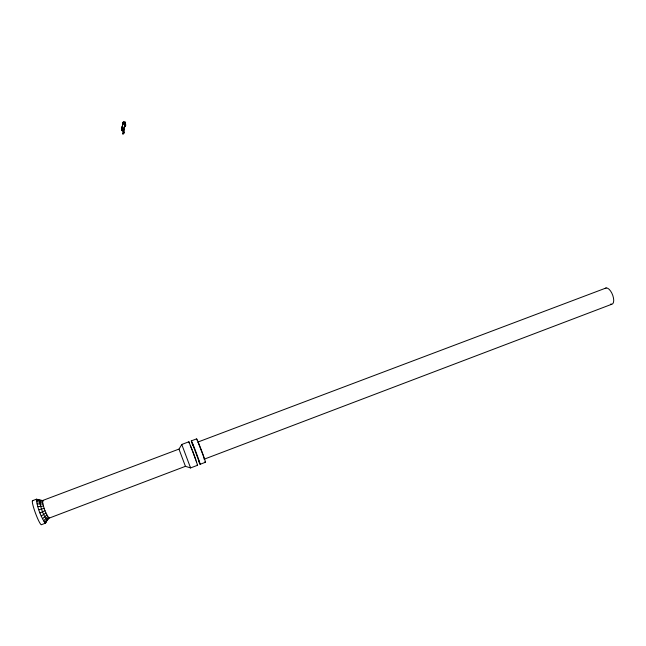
<?xml version="1.0" encoding="UTF-8"?>
<svg xmlns="http://www.w3.org/2000/svg" width="646" height="646" viewBox="0 0 646 646"><rect width="100%" height="100%" fill="white"/><g stroke="black" fill="none" stroke-linecap="round" stroke-linejoin="round"><path stroke-width="0.97" d="M124.718 123.16L124.84 126.059L122.264 129.184L122.393 126.204M125.437 122.522C125.913 126.43 125.219 127.86 124.743 123.693M124.137 132.656L122.99 133.851L124.137 132.656L124.089 129.87M43.209 501.175L42.701 500.593L36.418 499.213C37.266 507.603 40.593 516.138 45.18 523.203L49.177 517.494L47.263 519.481L45.583 523.123L41.602 524.641A12.872 1.591 69.7 0 1 35.377 512.892A12.872 1.591 69.7 0 1 32.865 500.707M192.896 451.465L197.603 465.249L190.57 467.93L185.426 466.323L49.12 518.14C45.357 513.627 43.225 506.609 42.402 500.602L179.015 449.075L181.841 444.44L188.89 441.783L195.94 460.194M125.704 125.364L125.51 125.849M178.999 449.18L185.426 466.323M122.998 133.73L122.328 129.095M181.817 444.601L190.57 467.93L190.223 467.22M122.409 126.778L121.698 127.456L121.521 130.234L122.385 126.81M121.585 130.153L121.747 130.694L122.037 129.604M124.25 129.765L124.726 126.172M122.99 133.851L123.79 133.116M188.89 441.783L189.1 442.906M122.74 123.071C122.457 126.559 125.679 119.502 123.071 122.142C121.706 124.29 124.403 121.286 123.685 122.659M125.292 125.372L125.744 124.823M125.607 125.453L125.203 126.366M123.015 133.867L123.733 132.971M197.781 442.098L606.158 287.954M123.507 123.192L121.698 127.456M47.263 519.481L45.18 523.203M44.493 522.461L48.345 517.64M123.951 123.006L122.869 124.145M43.565 520.942L47.667 516.517M124.702 123.741L125.574 122.296L124.977 121.836L124.04 122.627M48.838 518.189L46.867 520.28C43.072 514.377 40.318 507.304 39.576 500.319L36.418 499.213L32.429 500.723M42.45 518.746L46.859 514.902M41.239 516.017L45.979 512.9M123.669 133.141L123.58 128.489M40.004 512.948L45.075 510.655M204.209 459.185L611.681 304.282M200.074 464.304L205.363 462.294M191.377 440.847L196.675 438.852M44.219 508.321L38.841 509.759M43.476 506.06L37.823 506.666M42.886 504.033L37.032 503.896M42.701 500.593L39.576 500.319L40.496 500.981L37.549 500.012M42.499 502.378L36.515 501.635M42.337 501.207L36.305 500.044M198.653 460.687L198.928 461.196L192.54 443.972L192.669 444.779M197.232 464.547L197.603 465.249M198.104 442.437L202.965 454.889M190.304 445.377L191.394 447.936M191.652 448.574L192.153 449.85M203.199 455.559L204.273 459.104M196.327 461.397L196.497 462.06M605.254 288.391A8.656 3.836 68.6 0 1 612.836 295.561A8.656 3.836 68.6 0 1 610.583 304.129M196.836 439.991A12.565 0.493 69.4 0 1 201.35 450.052A12.565 0.493 69.4 0 1 204.968 461.607M192.581 445.086A12.573 0.42 69.5 0 1 192.742 443.778A12.573 0.42 69.5 0 1 199.097 460.695A12.573 0.42 69.5 0 1 198.508 460.84"/></g></svg>
